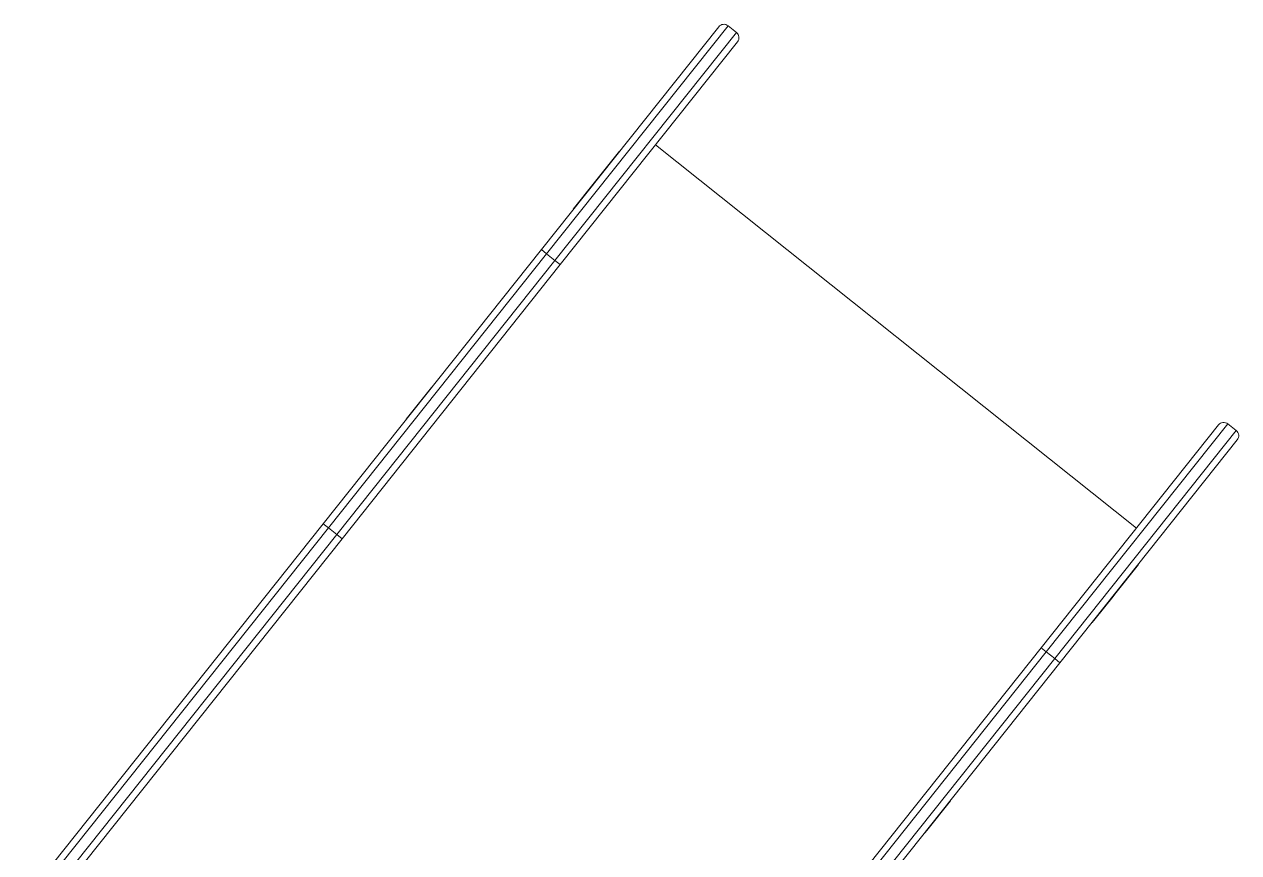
# Model space of a CAD drawing. Header units: millimetres. Extents: x -229914 to 856942, y -268655 to 87212.
# Drawn here: x -132352 to -131443, y 23646 to 24266 of the extents above; entities that cross this region are included whole.
import ezdxf

# ---------------------------------------------------------------- set-up
doc = ezdxf.new("R2010")
doc.units = ezdxf.units.MM

# ---------------------------------------------------------------- blocks, each defined once
blk = doc.blocks.new('Т912NEW')
at = {"color": 7, "linetype": 'Continuous', "lineweight": 15}
for p, q in [((4062.75, 5796.03), (4062.75, 6009.03)), ((4075.75, 6014.03), (4067.75, 6014.03)), ((4080.75, 5796.03), (4080.75, 6009.03)), ((4540.75, 5796.03), (4540.75, 6009.03)), ((4553.75, 6014.03), (4545.75, 6014.03)), ((4558.75, 5796.03), (4558.75, 6009.03)), ((4540.75, 5910.49), (4080.75, 5910.49)), ((4062.55, 5890.03), (4062.55, 5859.66)), ((4062.75, 5890.01), (4062.55, 5890.01)), ((4558.95, 5890.01), (4558.75, 5890.01)), ((4558.95, 5863.21), (4558.95, 5890.03)), ((4558.95, 5859.66), (4558.95, 5863.21)), ((4062.55, 5859.67), (4062.75, 5859.67)), ((4062.55, 5859.67), (4062.55, 5834.57)), ((4558.75, 5859.67), (4558.95, 5859.67)), ((4558.95, 5838.12), (4558.95, 5859.67)), ((4062.55, 5834.58), (4062.75, 5834.58)), ((4558.75, 5834.58), (4558.95, 5834.58)), ((4558.95, 5834.57), (4558.95, 5838.12)), ((4062.75, 5796.03), (4067.75, 5796.03)), ((4062.75, 5533.98), (4062.75, 5796.03)), ((4067.75, 5796.03), (4067.75, 5533.98)), ((4075.75, 5796.03), (4067.75, 5796.03)), ((4075.75, 5533.98), (4075.75, 5796.03)), ((4075.75, 5796.03), (4080.75, 5796.03)), ((4080.75, 5796.03), (4080.75, 5533.98)), ((4545.75, 5796.03), (4540.75, 5796.03)), ((4540.75, 5796.03), (4540.75, 5533.98)), ((4545.75, 5796.03), (4553.75, 5796.03)), ((4545.75, 5533.98), (4545.75, 5796.03)), ((4558.75, 5796.03), (4553.75, 5796.03)), ((4553.75, 5796.03), (4553.75, 5533.98)), ((4558.75, 5533.98), (4558.75, 5796.03)), ((4062.55, 5664.17), (4062.55, 5633.8)), ((4062.75, 5664.16), (4062.55, 5664.16)), ((4558.95, 5664.16), (4558.75, 5664.16)), ((4558.95, 5637.35), (4558.95, 5664.17)), ((4062.55, 5633.82), (4062.75, 5633.82)), ((4558.75, 5633.82), (4558.95, 5633.82)), ((4558.95, 5633.8), (4558.95, 5637.35)), ((4062.75, 5533.98), (4067.75, 5533.98)), ((4062.75, 5174.99), (4062.75, 5533.98)), ((4067.75, 5533.98), (4067.75, 5178.2)), ((4075.75, 5533.98), (4067.75, 5533.98)), ((4075.75, 5178.2), (4075.75, 5533.98)), ((4075.75, 5533.98), (4080.75, 5533.98)), ((4080.75, 5533.98), (4080.75, 5174.99))]:
    blk.add_line(p, q, dxfattribs=at)
at = {"color": 8, "linetype": 'Continuous', "lineweight": 15}
for p, q in [((4067.75, 6014.03), (4067.75, 5796.03)), ((4075.75, 5796.03), (4075.75, 6014.03)), ((4545.75, 5796.03), (4545.75, 6014.03)), ((4553.75, 6014.03), (4553.75, 5796.03))]:
    blk.add_line(p, q, dxfattribs=at)
at = {"color": 7, "linetype": 'Continuous', "lineweight": 15}
for centre, start, end in [((4067.75, 6009.03), 90, 180), ((4075.75, 6009.03), 0, 90), ((4545.75, 6009.03), 90, 180), ((4553.75, 6009.03), 0, 90)]:
    blk.add_arc(centre, 5, start, end, dxfattribs=at)

msp = doc.modelspace()

# ---------------------------------------------------------------- block references
at = {"rotation": 321.4676820499667}
msp.add_blockref('Т912NEW', (-138753.82306, 22094.20638), dxfattribs=at)

doc.saveas('drawing.dxf')
